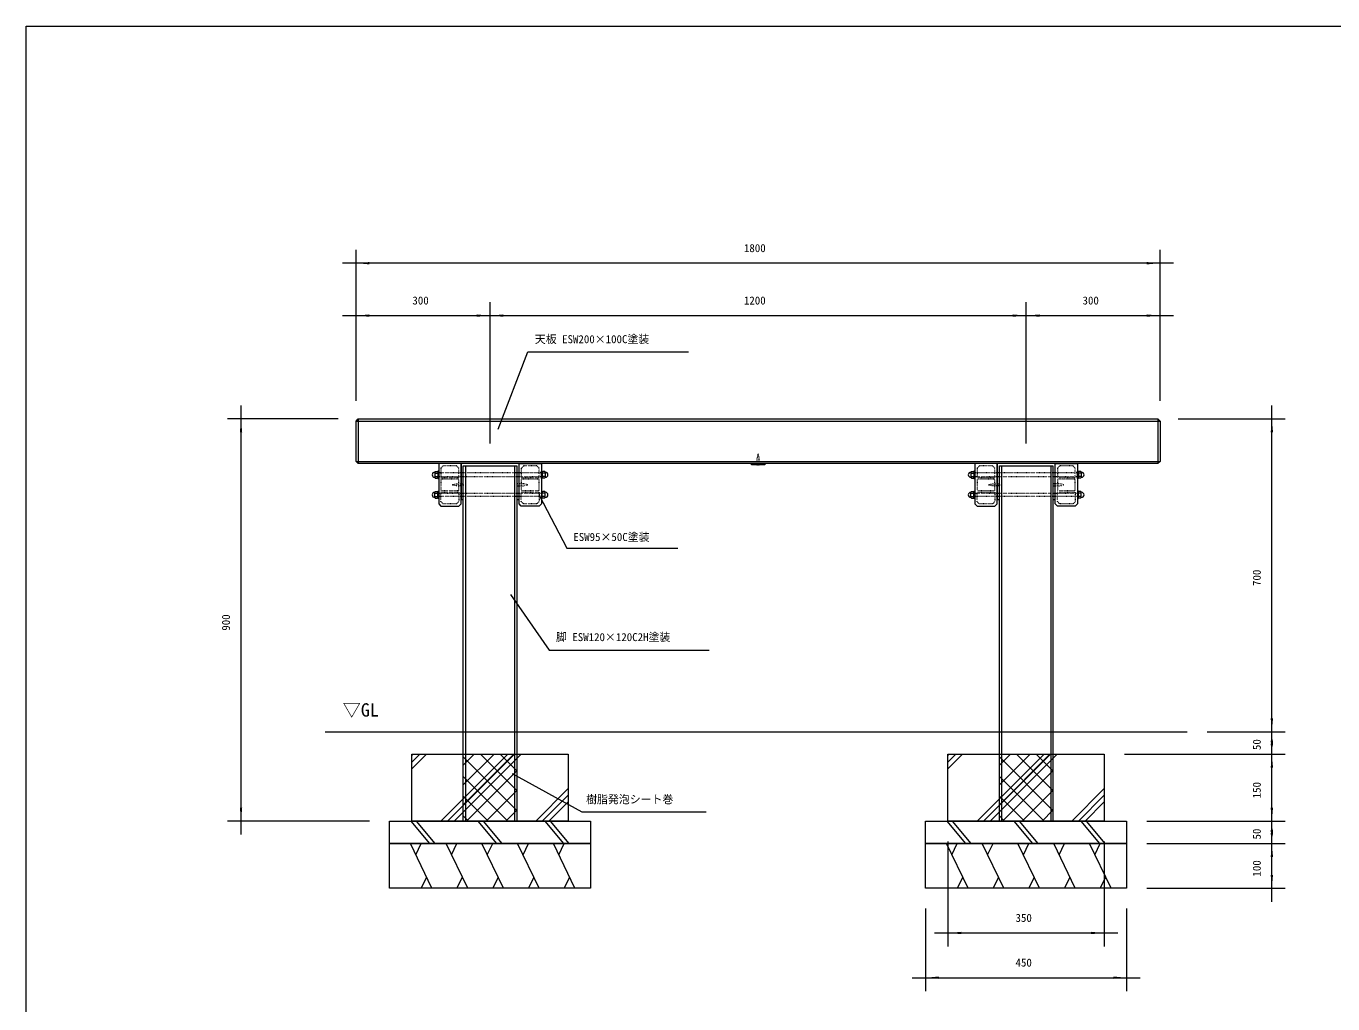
# Model space of a CAD drawing. Units: millimetres, scale not verified. Extents: x -2925 to 2925, y -2062 to 2062.
# Drawn here: x -2925 to 0, y -125 to 2062 of the extents above; entities that cross this region are included whole.
import ezdxf
from ezdxf.enums import TextEntityAlignment as Align

# ---------------------------------------------------------------- set-up
doc = ezdxf.new("R2010")
doc.units = ezdxf.units.MM
doc.header["$LTSCALE"] = 10
doc.linetypes.add('USER5', pattern=[0.208282, 0.069427, -0.138855])
doc.layers.add('0-1_IMPORTED', color=30, linetype='Continuous', lineweight=18)
doc.styles.add('ＭＳ ゴシック', font='')
doc.styles.get('ＭＳ ゴシック').set_extended_font_data('MS Gothic')

msp = doc.modelspace()

# ---------------------------------------------------------------- linework, layer by layer
at = {"layer": '0-1_IMPORTED', "color": 1}
for p, q in [((-2186.56, 1224), (-2186.56, 1562.24)), ((-386.56, 1224), (-386.56, 1562.24)), ((-2186.56, 1532.24), (-2216.56, 1532.24)), ((-386.56, 1532.24), (-2186.56, 1532.24)), ((-356.56, 1532.24), (-386.56, 1532.24)), ((-2186.56, 1224), (-2186.56, 1445)), ((-1886.56, 1129), (-1886.56, 1445)), ((-1886.56, 1129), (-1886.56, 1445)), ((-686.56, 1129), (-686.56, 1445)), ((-686.56, 1129), (-686.56, 1445)), ((-386.56, 1224), (-386.56, 1445)), ((-2216.56, 1415), (-2186.56, 1415)), ((-2186.56, 1415), (-1886.56, 1415)), ((-1916.56, 1415), (-1886.56, 1415)), ((-1886.56, 1415), (-1856.56, 1415)), ((-1886.56, 1415), (-686.56, 1415)), ((-716.56, 1415), (-686.56, 1415)), ((-686.56, 1415), (-656.56, 1415)), ((-686.56, 1415), (-386.56, 1415)), ((-386.56, 1415), (-356.56, 1415)), ((-2444, 1184), (-2444, 1214)), ((-136.56, 1184), (-136.56, 1214)), ((-2226.56, 1184), (-2474, 1184)), ((-2444, 284), (-2444, 1184)), ((-346.56, 1184), (-106.56, 1184)), ((-136.56, 484), (-136.56, 1184)), ((-136.56, 484), (-136.56, 514)), ((-281, 484), (-106.56, 484)), ((-281, 484), (-106.56, 484)), ((-136.56, 434), (-136.56, 484)), ((-136.56, 454), (-136.56, 484)), ((-136.56, 434), (-136.56, 464)), ((-466.56, 434), (-106.56, 434)), ((-466.56, 434), (-106.56, 434)), ((-136.56, 284), (-136.56, 434)), ((-136.56, 404), (-136.56, 434)), ((-1837.39, 391.09), (-1680.91, 304.65)), ((-1680.91, 304.65), (-1402.56, 304.65)), ((-136.56, 284), (-136.56, 314)), ((-2156.56, 284), (-2474, 284)), ((-2444, 254), (-2444, 284)), ((-416.56, 284), (-106.56, 284)), ((-416.56, 284), (-106.56, 284)), ((-136.56, 234), (-136.56, 284)), ((-136.56, 254), (-136.56, 284)), ((-136.56, 234), (-136.56, 264)), ((-861.56, 239), (-861.56, 4)), ((-511.56, 239), (-511.56, 4)), ((-416.56, 234), (-106.56, 234)), ((-416.56, 234), (-106.56, 234)), ((-136.56, 134), (-136.56, 234)), ((-136.56, 204), (-136.56, 234)), ((-416.56, 134), (-106.56, 134)), ((-136.56, 104), (-136.56, 134)), ((-911.56, 89), (-911.56, -96)), ((-461.56, 89), (-461.56, -96)), ((-891.56, 34), (-861.56, 34)), ((-861.56, 34), (-511.56, 34)), ((-511.56, 34), (-481.56, 34)), ((-941.56, -66), (-911.56, -66)), ((-911.56, -66), (-461.56, -66)), ((-461.56, -66), (-431.56, -66))]:
    msp.add_line(p, q, dxfattribs=at)
at = {"layer": '0-1_IMPORTED'}
for p, q in [((-2186.56, 1179), (-386.56, 1179)), ((-2181.56, 1184), (-2181.56, 1084)), ((-391.56, 1184), (-391.56, 1084)), ((-2186.56, 1089), (-386.56, 1089)), ((-2010.31, 1064.75), (-2010.06, 1064.75)), ((-2010.31, 1053.25), (-2010.06, 1053.25)), ((-2010.06, 1064.75), (-2009.05, 1066.5)), ((-2010.06, 1064.75), (-2010.06, 1053.25)), ((-2010.06, 1062.74), (-2003.56, 1062.74)), ((-2010.06, 1055.26), (-2003.56, 1055.26)), ((-2010.06, 1053.25), (-2009.05, 1051.5)), ((-2009.05, 1066.5), (-2004.57, 1066.5)), ((-2003.56, 1064.75), (-2004.57, 1066.5)), ((-2003.56, 1053.25), (-2004.57, 1051.5)), ((-2003.56, 1064.75), (-2003.56, 1053.25)), ((-1941.56, 1079), (-1941.56, 284)), ((-1831.56, 1079), (-1831.56, 284)), ((-1769.56, 1064.75), (-1768.55, 1066.5)), ((-1769.56, 1064.75), (-1769.56, 1053.25)), ((-1763.06, 1062.74), (-1769.56, 1062.74)), ((-1763.06, 1055.26), (-1769.56, 1055.26)), ((-1769.56, 1053.25), (-1768.55, 1051.5)), ((-1764.07, 1066.5), (-1768.55, 1066.5)), ((-1763.06, 1064.75), (-1764.07, 1066.5)), ((-1763.06, 1053.25), (-1764.07, 1051.5)), ((-1762.81, 1064.75), (-1763.06, 1064.75)), ((-1763.06, 1064.75), (-1763.06, 1053.25)), ((-1762.81, 1053.25), (-1763.06, 1053.25)), ((-810.31, 1064.75), (-810.06, 1064.75)), ((-810.31, 1053.25), (-810.06, 1053.25)), ((-810.06, 1064.75), (-809.05, 1066.5)), ((-810.06, 1064.75), (-810.06, 1053.25)), ((-810.06, 1062.74), (-803.56, 1062.74)), ((-810.06, 1055.26), (-803.56, 1055.26)), ((-810.06, 1053.25), (-809.05, 1051.5)), ((-809.05, 1066.5), (-804.57, 1066.5)), ((-803.56, 1064.75), (-804.57, 1066.5)), ((-803.56, 1053.25), (-804.57, 1051.5)), ((-803.56, 1064.75), (-803.56, 1053.25)), ((-741.56, 1079), (-741.56, 284)), ((-631.56, 1079), (-631.56, 284)), ((-569.56, 1064.75), (-568.55, 1066.5)), ((-569.56, 1064.75), (-569.56, 1053.25)), ((-563.06, 1062.74), (-569.56, 1062.74)), ((-563.06, 1055.26), (-569.56, 1055.26)), ((-569.56, 1053.25), (-568.55, 1051.5)), ((-564.07, 1066.5), (-568.55, 1066.5)), ((-563.06, 1064.75), (-564.07, 1066.5)), ((-563.06, 1053.25), (-564.07, 1051.5)), ((-562.81, 1064.75), (-563.06, 1064.75)), ((-563.06, 1064.75), (-563.06, 1053.25)), ((-562.81, 1053.25), (-563.06, 1053.25)), ((-2009.05, 1051.5), (-2004.57, 1051.5)), ((-1764.07, 1051.5), (-1768.55, 1051.5)), ((-809.05, 1051.5), (-804.57, 1051.5)), ((-564.07, 1051.5), (-568.55, 1051.5)), ((-2010.31, 1019.75), (-2010.06, 1019.75)), ((-2010.31, 1008.25), (-2010.06, 1008.25)), ((-2010.06, 1019.75), (-2009.05, 1021.5)), ((-2010.06, 1008.25), (-2010.06, 1019.75)), ((-2010.06, 1017.74), (-2003.56, 1017.74)), ((-2010.06, 1010.26), (-2003.56, 1010.26)), ((-2010.06, 1008.25), (-2009.05, 1006.5)), ((-2009.05, 1021.5), (-2004.57, 1021.5)), ((-2009.05, 1006.5), (-2004.57, 1006.5)), ((-2003.56, 1019.75), (-2004.57, 1021.5)), ((-2003.56, 1008.25), (-2004.57, 1006.5)), ((-2003.56, 1008.25), (-2003.56, 1019.75)), ((-1769.56, 1019.75), (-1768.55, 1021.5)), ((-1769.56, 1008.25), (-1769.56, 1019.75)), ((-1763.06, 1017.74), (-1769.56, 1017.74)), ((-1763.06, 1010.26), (-1769.56, 1010.26)), ((-1769.56, 1008.25), (-1768.55, 1006.5)), ((-1764.07, 1021.5), (-1768.55, 1021.5)), ((-1764.07, 1006.5), (-1768.55, 1006.5)), ((-1763.06, 1019.75), (-1764.07, 1021.5)), ((-1763.06, 1008.25), (-1764.07, 1006.5)), ((-1762.81, 1019.75), (-1763.06, 1019.75)), ((-1763.06, 1008.25), (-1763.06, 1019.75)), ((-1762.81, 1008.25), (-1763.06, 1008.25)), ((-810.31, 1019.75), (-810.06, 1019.75)), ((-810.31, 1008.25), (-810.06, 1008.25)), ((-810.06, 1019.75), (-809.05, 1021.5)), ((-810.06, 1008.25), (-810.06, 1019.75)), ((-810.06, 1017.74), (-803.56, 1017.74)), ((-810.06, 1010.26), (-803.56, 1010.26)), ((-810.06, 1008.25), (-809.05, 1006.5)), ((-809.05, 1021.5), (-804.57, 1021.5)), ((-809.05, 1006.5), (-804.57, 1006.5)), ((-803.56, 1019.75), (-804.57, 1021.5)), ((-803.56, 1008.25), (-804.57, 1006.5)), ((-803.56, 1008.25), (-803.56, 1019.75)), ((-569.56, 1019.75), (-568.55, 1021.5)), ((-569.56, 1008.25), (-569.56, 1019.75)), ((-563.06, 1017.74), (-569.56, 1017.74)), ((-563.06, 1010.26), (-569.56, 1010.26)), ((-569.56, 1008.25), (-568.55, 1006.5)), ((-564.07, 1021.5), (-568.55, 1021.5)), ((-564.07, 1006.5), (-568.55, 1006.5)), ((-563.06, 1019.75), (-564.07, 1021.5)), ((-563.06, 1008.25), (-564.07, 1006.5)), ((-562.81, 1019.75), (-563.06, 1019.75)), ((-563.06, 1008.25), (-563.06, 1019.75)), ((-562.81, 1008.25), (-563.06, 1008.25)), ((-2255.45, 484), (-326, 484)), ((-2061.56, 401.43), (-2029, 434)), ((-2061.56, 416.28), (-2043.85, 434)), ((-2061.56, 431.13), (-2058.7, 434)), ((-1996.56, 284), (-1846.56, 434)), ((-1981.71, 284), (-1831.71, 434)), ((-1966.87, 284), (-1816.87, 434)), ((-1946.56, 409.35), (-1921.91, 434)), ((-1946.56, 365.16), (-1877.72, 434)), ((-1946.56, 320.96), (-1833.52, 434)), ((-1826.56, 308.34), (-1946.56, 428.34)), ((-1826.56, 352.53), (-1908.03, 434)), ((-1826.56, 396.73), (-1863.84, 434)), ((-861.56, 401.43), (-829, 434)), ((-861.56, 416.28), (-843.85, 434)), ((-861.56, 431.13), (-858.7, 434)), ((-796.56, 284), (-646.56, 434)), ((-781.71, 284), (-631.71, 434)), ((-766.87, 284), (-616.87, 434)), ((-746.56, 409.35), (-721.91, 434)), ((-746.56, 365.16), (-677.72, 434)), ((-746.56, 320.96), (-633.52, 434)), ((-626.56, 308.34), (-746.56, 428.34)), ((-626.56, 352.53), (-708.03, 434)), ((-626.56, 396.73), (-663.84, 434)), ((-1846.42, 284), (-1946.56, 384.15)), ((-1939.33, 284), (-1826.56, 396.77)), ((-646.42, 284), (-746.56, 384.15)), ((-739.33, 284), (-626.56, 396.77)), ((-1895.14, 284), (-1826.56, 352.57)), ((-1784.43, 284), (-1711.56, 356.87)), ((-695.14, 284), (-626.56, 352.57)), ((-584.43, 284), (-511.56, 356.87)), ((-1890.61, 284), (-1946.56, 339.95)), ((-1769.58, 284), (-1711.56, 342.02)), ((-1754.73, 284), (-1711.56, 327.17)), ((-690.61, 284), (-746.56, 339.95)), ((-569.58, 284), (-511.56, 342.02)), ((-554.73, 284), (-511.56, 327.17)), ((-1934.81, 284), (-1946.56, 295.76)), ((-1850.94, 284), (-1826.56, 308.38)), ((-734.81, 284), (-746.56, 295.76)), ((-650.94, 284), (-626.56, 308.38)), ((-2064.06, 284), (-2022.3, 234)), ((-2052.25, 284), (-2010.49, 234)), ((-1914.06, 284), (-1872.3, 234)), ((-1902.25, 284), (-1860.49, 234)), ((-1764.06, 284), (-1722.3, 234)), ((-1752.25, 284), (-1710.49, 234)), ((-864.06, 284), (-822.3, 234)), ((-852.25, 284), (-810.49, 234)), ((-714.06, 284), (-672.3, 234)), ((-702.25, 284), (-660.49, 234)), ((-564.06, 284), (-522.3, 234)), ((-552.25, 284), (-510.49, 234)), ((-2016.56, 134), (-2064.81, 234)), ((-2052.75, 209), (-2040.69, 234)), ((-1936.56, 134), (-1984.81, 234)), ((-1972.75, 209), (-1960.69, 234)), ((-1856.56, 134), (-1904.81, 234)), ((-1892.75, 209), (-1880.69, 234)), ((-1776.56, 134), (-1824.81, 234)), ((-1812.75, 209), (-1800.69, 234)), ((-1696.56, 134), (-1744.81, 234)), ((-1732.75, 209), (-1720.69, 234)), ((-816.56, 134), (-864.81, 234)), ((-852.75, 209), (-840.69, 234)), ((-736.56, 134), (-784.81, 234)), ((-772.75, 209), (-760.69, 234)), ((-656.56, 134), (-704.81, 234)), ((-692.75, 209), (-680.69, 234)), ((-576.56, 134), (-624.81, 234)), ((-612.75, 209), (-600.69, 234)), ((-496.56, 134), (-544.81, 234)), ((-532.75, 209), (-520.69, 234)), ((-2028.63, 159), (-2040.69, 134)), ((-1948.63, 159), (-1960.69, 134)), ((-1868.63, 159), (-1880.69, 134)), ((-1788.63, 159), (-1800.69, 134)), ((-1708.63, 159), (-1720.69, 134)), ((-828.63, 159), (-840.69, 134)), ((-748.63, 159), (-760.69, 134)), ((-668.63, 159), (-680.69, 134)), ((-588.63, 159), (-600.69, 134)), ((-508.63, 159), (-520.69, 134))]:
    msp.add_line(p, q, dxfattribs=at)
for points in [[(-2925, 2062.5), (2925, 2062.5), (2925, -2062.5), (-2925, -2062.5)], [(-2181.56, 1184), (-391.56, 1184), (-386.56, 1179), (-386.56, 1089), (-391.56, 1084), (-2181.56, 1084), (-2186.56, 1089), (-2186.56, 1179)], [(-2001.56, 1084), (-2001.56, 994), (-1996.56, 989), (-1956.56, 989), (-1951.56, 994), (-1951.56, 1084)], [(-1821.56, 1004), (-1821.56, 1079), (-1821.56, 1084), (-1826.56, 1084), (-1946.56, 1084), (-1951.56, 1084), (-1951.56, 1079), (-1951.56, 1004), (-1946.56, 1004), (-1946.56, 1079), (-1826.56, 1079), (-1826.56, 1004)], [(-1771.56, 1084), (-1771.56, 994), (-1776.56, 989), (-1816.56, 989), (-1821.56, 994), (-1821.56, 1084)], [(-1301.56, 1084), (-1271.56, 1084), (-1271.56, 1081), (-1301.56, 1081)], [(-801.56, 1084), (-801.56, 994), (-796.56, 989), (-756.56, 989), (-751.56, 994), (-751.56, 1084)], [(-621.56, 1004), (-621.56, 1079), (-621.56, 1084), (-626.56, 1084), (-746.56, 1084), (-751.56, 1084), (-751.56, 1079), (-751.56, 1004), (-746.56, 1004), (-746.56, 1079), (-626.56, 1079), (-626.56, 1004)], [(-571.56, 1084), (-571.56, 994), (-576.56, 989), (-616.56, 989), (-621.56, 994), (-621.56, 1084)], [(-2001.56, 1067), (-2003.56, 1067), (-2003.56, 1051), (-2001.56, 1051)], [(-1946.56, 1079), (-1826.56, 1079), (-1826.56, 284), (-1946.56, 284)], [(-1771.56, 1067), (-1769.56, 1067), (-1769.56, 1051), (-1771.56, 1051)], [(-801.56, 1067), (-803.56, 1067), (-803.56, 1051), (-801.56, 1051)], [(-746.56, 1079), (-626.56, 1079), (-626.56, 284), (-746.56, 284)], [(-571.56, 1067), (-569.56, 1067), (-569.56, 1051), (-571.56, 1051)], [(-2001.56, 1006), (-2003.56, 1006), (-2003.56, 1022), (-2001.56, 1022)], [(-1771.56, 1006), (-1769.56, 1006), (-1769.56, 1022), (-1771.56, 1022)], [(-801.56, 1006), (-803.56, 1006), (-803.56, 1022), (-801.56, 1022)], [(-571.56, 1006), (-569.56, 1006), (-569.56, 1022), (-571.56, 1022)], [(-2061.56, 434), (-1711.56, 434), (-1711.56, 284), (-2061.56, 284)], [(-1946.56, 434), (-1826.56, 434), (-1826.56, 284), (-1946.56, 284)], [(-861.56, 434), (-511.56, 434), (-511.56, 284), (-861.56, 284)], [(-2111.56, 284), (-1661.56, 284), (-1661.56, 234), (-2111.56, 234)], [(-911.56, 284), (-461.56, 284), (-461.56, 234), (-911.56, 234)], [(-2111.56, 234), (-1661.56, 234), (-1661.56, 134), (-2111.56, 134)], [(-911.56, 234), (-461.56, 234), (-461.56, 134), (-911.56, 134)]]:
    msp.add_lwpolyline(points, close=True, dxfattribs=at)
at = {"layer": '0-1_IMPORTED', "color": 1}
for points in [[(-1868.56, 1161), (-1801.8, 1333.62), (-1442, 1333.62)], [(-1776.56, 1013), (-1714.56, 895), (-1466, 895)], [(-1840.56, 791), (-1754.56, 667), (-1396, 667)]]:
    msp.add_lwpolyline(points, dxfattribs=at)
at = {"layer": '0-1_IMPORTED', "linetype": 'USER5'}
for points in [[(-1289.13, 1081), (-1284, 1081), (-1284, 1096), (-1286.56, 1105.45), (-1289.13, 1096)], [(-1771.56, 1063), (-2001.56, 1063), (-2001.56, 1055), (-1771.56, 1055)], [(-1996.56, 1074), (-1996.56, 1053), (-1956.56, 1053), (-1956.56, 1074), (-1961.56, 1079), (-1991.56, 1079)], [(-1816.56, 1074), (-1816.56, 1053), (-1776.56, 1053), (-1776.56, 1074), (-1781.56, 1079), (-1811.56, 1079)], [(-571.56, 1063), (-801.56, 1063), (-801.56, 1055), (-571.56, 1055)], [(-796.56, 1074), (-796.56, 1053), (-756.56, 1053), (-756.56, 1074), (-761.56, 1079), (-791.56, 1079)], [(-616.56, 1074), (-616.56, 1053), (-576.56, 1053), (-576.56, 1074), (-581.56, 1079), (-611.56, 1079)], [(-1996.56, 1049), (-1996.56, 1024), (-1956.56, 1024), (-1956.56, 1049)], [(-1946.56, 1039.07), (-1946.56, 1033.93), (-1961.56, 1033.93), (-1971.01, 1036.5), (-1961.56, 1039.07)], [(-1826.56, 1039.07), (-1826.56, 1033.93), (-1811.56, 1033.93), (-1802.12, 1036.5), (-1811.56, 1039.07)], [(-1816.56, 1049), (-1816.56, 1024), (-1776.56, 1024), (-1776.56, 1049)], [(-796.56, 1049), (-796.56, 1024), (-756.56, 1024), (-756.56, 1049)], [(-746.56, 1039.07), (-746.56, 1033.93), (-761.56, 1033.93), (-771.01, 1036.5), (-761.56, 1039.07)], [(-626.56, 1039.07), (-626.56, 1033.93), (-611.56, 1033.93), (-602.12, 1036.5), (-611.56, 1039.07)], [(-616.56, 1049), (-616.56, 1024), (-576.56, 1024), (-576.56, 1049)], [(-1771.56, 1010), (-2001.56, 1010), (-2001.56, 1018), (-1771.56, 1018)], [(-1996.56, 999), (-1996.56, 1020), (-1956.56, 1020), (-1956.56, 999), (-1961.56, 994), (-1991.56, 994)], [(-1816.56, 999), (-1816.56, 1020), (-1776.56, 1020), (-1776.56, 999), (-1781.56, 994), (-1811.56, 994)], [(-571.56, 1010), (-801.56, 1010), (-801.56, 1018), (-571.56, 1018)], [(-796.56, 999), (-796.56, 1020), (-756.56, 1020), (-756.56, 999), (-761.56, 994), (-791.56, 994)], [(-616.56, 999), (-616.56, 1020), (-576.56, 1020), (-576.56, 999), (-581.56, 994), (-611.56, 994)]]:
    msp.add_lwpolyline(points, close=True, dxfattribs=at)
at = {"layer": '0-1_IMPORTED'}
for centre, start, end in [((-2010.31, 1059), 90, 270), ((-1762.81, 1059), 270, 90), ((-810.31, 1059), 90, 270), ((-562.81, 1059), 270, 90), ((-2010.31, 1014), 90, 270), ((-1762.81, 1014), 270, 90), ((-810.31, 1014), 90, 270), ((-562.81, 1014), 270, 90)]:
    msp.add_arc(centre, 5.75, start, end, dxfattribs=at)
at = {"layer": '0-1_IMPORTED', "color": 1}
for points in [[(-2186.56, 1532.24), (-2156.57, 1534.86), (-2156.57, 1529.61)], [(-386.56, 1532.24), (-416.56, 1529.61), (-416.56, 1534.86)], [(-2186.56, 1415), (-2156.57, 1417.62), (-2156.57, 1412.38)], [(-1886.56, 1415), (-1916.56, 1412.38), (-1916.56, 1417.62)], [(-1886.56, 1415), (-1856.57, 1417.62), (-1856.57, 1412.38)], [(-686.56, 1415), (-716.56, 1412.38), (-716.56, 1417.62)], [(-686.56, 1415), (-656.57, 1417.62), (-656.57, 1412.38)], [(-386.56, 1415), (-416.56, 1412.38), (-416.56, 1417.62)], [(-2444, 1184), (-2441.38, 1154), (-2446.62, 1154)], [(-136.56, 1184), (-133.94, 1154), (-139.19, 1154)], [(-136.56, 484), (-139.19, 514), (-133.94, 514)], [(-136.56, 484), (-133.94, 454), (-139.19, 454)], [(-136.56, 434), (-139.19, 464), (-133.94, 464)], [(-136.56, 434), (-133.94, 404), (-139.19, 404)], [(-2444, 284), (-2446.62, 314), (-2441.38, 314)], [(-136.56, 284), (-139.19, 314), (-133.94, 314)], [(-136.56, 284), (-133.94, 254), (-139.19, 254)], [(-136.56, 234), (-139.19, 264), (-133.94, 264)], [(-136.56, 234), (-133.94, 204), (-139.19, 204)], [(-136.56, 134), (-139.19, 164), (-133.94, 164)], [(-861.56, 34), (-831.57, 36.62), (-831.57, 31.38)], [(-511.56, 34), (-541.56, 31.38), (-541.56, 36.62)], [(-911.56, -66), (-881.57, -63.38), (-881.57, -68.62)], [(-461.56, -66), (-491.56, -68.62), (-491.56, -63.38)]]:
    msp.add_solid(points, dxfattribs=at)

# ---------------------------------------------------------------- texts
at = {"layer": '0-1_IMPORTED', "color": 7, "style": 'ＭＳ ゴシック'}
for s, height, p in [('1800', 17.91, (-1318.31, 1551.68)), ('300', 17.91, (-2060.38, 1434.45)), ('1200', 17.91, (-1318.31, 1434.45)), ('300', 17.91, (-560.38, 1434.45)), ('天板 ESW200×100C塗装', 17.91, (-1786.33, 1347.92)), ('ESW95×50C塗装', 17.91, (-1700.21, 905.49)), ('脚 ESW120×120C2H塗装', 17.91, (-1739.02, 681.49)), ('▽GL', 29.85, (-2216.56, 509.08)), ('樹脂発泡シート巻', 17.91, (-1671.67, 318.6)), ('350', 17.91, (-710.38, 53.44)), ('450', 17.91, (-710.38, -46.55))]:
    msp.add_text(s, height=height, dxfattribs=at).set_placement(p, align=Align.BOTTOM_LEFT)
for s, p in [('700', (-156.01, 810.19)), ('900', (-2463.45, 710.19)), ('50', (-156.01, 443.13)), ('150', (-156.01, 335.19)), ('50', (-156.01, 243.13)), ('100', (-156.01, 160.19))]:
    msp.add_text(s, height=17.91, rotation=90, dxfattribs=at).set_placement(p, align=Align.BOTTOM_LEFT)

doc.saveas('drawing.dxf')
